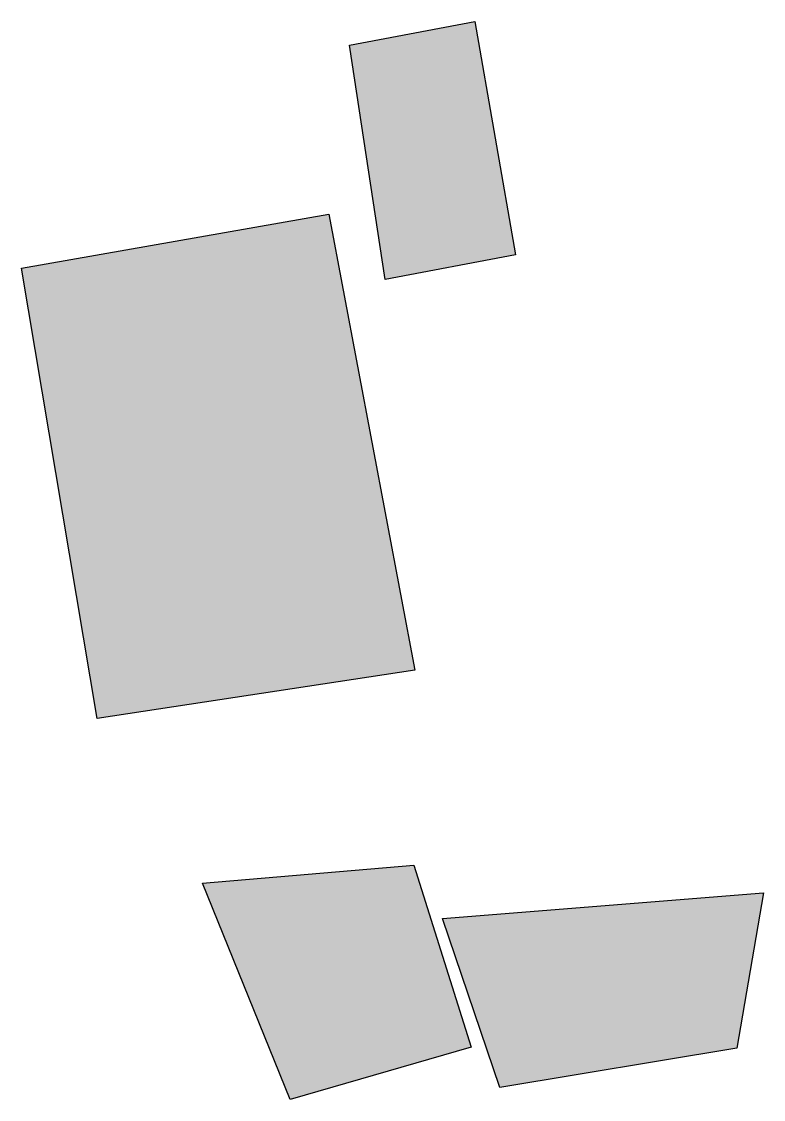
# Model space of a CAD drawing. Header units: metres. Extents: x 562442 to 562602, y 235997 to 236229.
import ezdxf

# ---------------------------------------------------------------- set-up
doc = ezdxf.new("R2010")
doc.units = ezdxf.units.M
doc.header["$MEASUREMENT"] = 0
doc.layers.add('testowy3', color=7, linetype='Continuous', true_color=0xc0504d)

msp = doc.modelspace()

# ---------------------------------------------------------------- hatches: boundary and pattern name
at = {"layer": 'testowy3', "transparency": 33554610}
h = msp.add_hatch(color=256, dxfattribs=at)
h.paths.add_polyline_path([(562442.4, 236175.62), (562508.35, 236187.18), (562526.79, 236089.32), (562458.62, 236078.93)])
h.paths.add_polyline_path([(562481.21, 236043.63), (562526.58, 236047.45), (562538.88, 236008.43), (562500.08, 235997.19)])
h.paths.add_polyline_path([(562512.8, 236223.44), (562539.73, 236228.53), (562548.42, 236178.49), (562520.43, 236173.19)])
h.paths.add_polyline_path([(562532.73, 236036), (562601.64, 236041.51), (562595.92, 236008.22), (562545.03, 235999.74)])

# ---------------------------------------------------------------- linework, layer by layer
at = {"layer": 'testowy3', "flags": 128}
for points in [[(562512.8, 236223.44), (562539.73, 236228.53), (562548.42, 236178.49), (562520.43, 236173.19), (562512.8, 236223.44)], [(562442.4, 236175.62), (562508.35, 236187.18), (562526.79, 236089.32), (562458.62, 236078.93), (562442.4, 236175.62)], [(562481.21, 236043.63), (562526.58, 236047.45), (562538.88, 236008.43), (562500.08, 235997.19), (562481.21, 236043.63)], [(562532.73, 236036), (562601.64, 236041.51), (562595.92, 236008.22), (562545.03, 235999.74), (562532.73, 236036)]]:
    msp.add_lwpolyline(points, close=True, dxfattribs=at)

doc.saveas('drawing.dxf')
